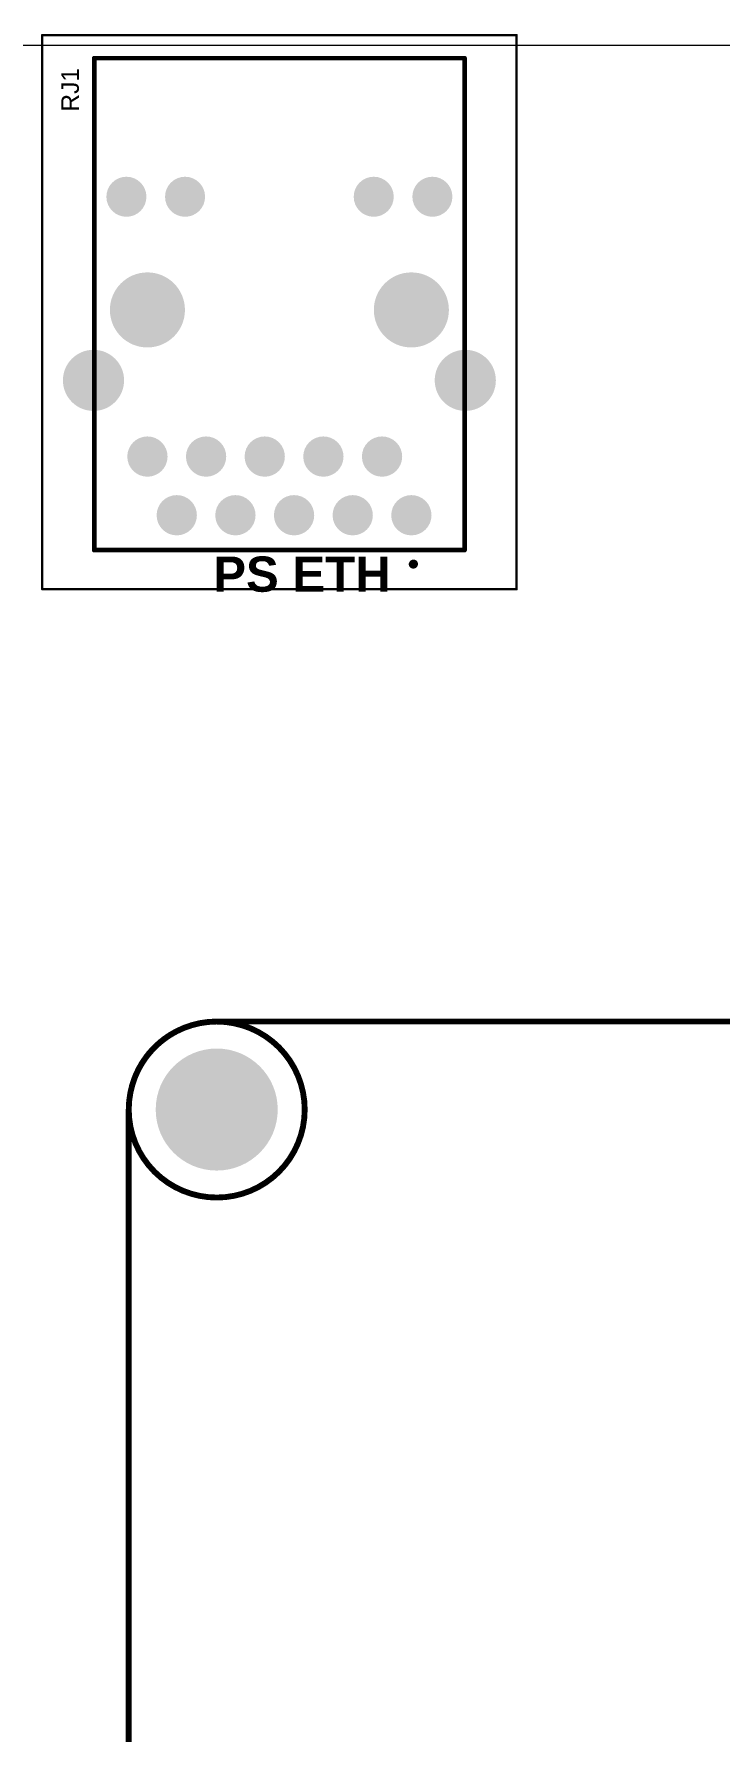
# Model space of a CAD drawing. Header units: inches. Extents: x -7 to 179, y 0 to 152.
# Drawn here: x 46.1 to 75.8, y 78.9 to 152.4 of the extents above; entities that cross this region are included whole.
import ezdxf

# ---------------------------------------------------------------- set-up
doc = ezdxf.new("R2010")
doc.units = ezdxf.units.IN
for name, color, linetype in [('BOT', 5, 'Continuous'), ('Bottom Solder', 6, 'Continuous'), ('Keep-Out Layer', 6, 'Continuous'), ('Mechanical 13', 56, 'Continuous'), ('Mechanical 15', 56, 'Continuous'), ('Multi-Layer', 9, 'Continuous'), ('Pad Holes', 156, 'Continuous'), ('TOP', 1, 'Continuous'), ('Top Overlay', 2, 'Continuous'), ('Top Solder', 216, 'Continuous')]:
    doc.layers.add(name, color=color, linetype=linetype)
doc.styles.add('Arial', font='', dxfattribs={"height": 0.2})
doc.styles.add('Arial_Bold', font='', dxfattribs={"height": 0.2})
doc.styles.get('Arial').set_extended_font_data('Arial')
doc.styles.get('Arial_Bold').set_extended_font_data('Arial', bold=True)

msp = doc.modelspace()

# ---------------------------------------------------------------- hatches: boundary and pattern name
at = {"layer": 'BOT'}
h = msp.add_hatch(color=5, dxfattribs=at)
edge = h.paths.add_edge_path()
edge.add_arc((50.14, 145.339), 0.765, 0, 360)
h = msp.add_hatch(color=5, dxfattribs=at)
edge = h.paths.add_edge_path()
edge.add_arc((52.68, 145.339), 0.765, 0, 360)
h = msp.add_hatch(color=5, dxfattribs=at)
edge = h.paths.add_edge_path()
edge.add_arc((60.85, 145.339), 0.765, 0, 360)
h = msp.add_hatch(color=5, dxfattribs=at)
edge = h.paths.add_edge_path()
edge.add_arc((63.39, 145.339), 0.765, 0, 360)
h = msp.add_hatch(color=5, dxfattribs=at)
edge = h.paths.add_edge_path()
edge.add_arc((51.05, 140.439), 0.813, 0, 360)
h = msp.add_hatch(color=5, dxfattribs=at)
edge = h.paths.add_edge_path()
edge.add_arc((62.48, 140.439), 0.813, 0, 360)
h = msp.add_hatch(color=5, dxfattribs=at)
edge = h.paths.add_edge_path()
edge.add_arc((48.715, 137.389), 1.222, 0, 360)
h = msp.add_hatch(color=5, dxfattribs=at)
edge = h.paths.add_edge_path()
edge.add_arc((64.815, 137.389), 1.222, 0, 360)
h = msp.add_hatch(color=5, dxfattribs=at)
edge = h.paths.add_edge_path()
edge.add_arc((51.05, 134.089), 0.77, 0, 360)
h = msp.add_hatch(color=5, dxfattribs=at)
edge = h.paths.add_edge_path()
edge.add_arc((53.59, 134.089), 0.77, 0, 360)
h = msp.add_hatch(color=5, dxfattribs=at)
edge = h.paths.add_edge_path()
edge.add_arc((56.13, 134.089), 0.77, 0, 360)
h = msp.add_hatch(color=5, dxfattribs=at)
edge = h.paths.add_edge_path()
edge.add_arc((58.67, 134.089), 0.77, 0, 360)
h = msp.add_hatch(color=5, dxfattribs=at)
edge = h.paths.add_edge_path()
edge.add_arc((61.21, 134.089), 0.77, 0, 360)
h = msp.add_hatch(color=5, dxfattribs=at)
edge = h.paths.add_edge_path()
edge.add_arc((52.32, 131.549), 0.77, 0, 360)
h = msp.add_hatch(color=5, dxfattribs=at)
edge = h.paths.add_edge_path()
edge.add_arc((54.86, 131.549), 0.77, 0, 360)
h = msp.add_hatch(color=5, dxfattribs=at)
edge = h.paths.add_edge_path()
edge.add_arc((57.4, 131.549), 0.77, 0, 360)
h = msp.add_hatch(color=5, dxfattribs=at)
edge = h.paths.add_edge_path()
edge.add_arc((59.94, 131.549), 0.77, 0, 360)
h = msp.add_hatch(color=5, dxfattribs=at)
edge = h.paths.add_edge_path()
edge.add_arc((62.48, 131.549), 0.77, 0, 360)
h = msp.add_hatch(color=5, dxfattribs=at)
edge = h.paths.add_edge_path()
edge.add_arc((54.051, 105.816), 2.54, 0, 360)
at = {"layer": 'Bottom Solder'}
h = msp.add_hatch(color=6, dxfattribs=at)
edge = h.paths.add_edge_path()
edge.add_arc((50.14, 145.339), 0.867, 0, 360)
h = msp.add_hatch(color=6, dxfattribs=at)
edge = h.paths.add_edge_path()
edge.add_arc((52.68, 145.339), 0.867, 0, 360)
h = msp.add_hatch(color=6, dxfattribs=at)
edge = h.paths.add_edge_path()
edge.add_arc((60.85, 145.339), 0.867, 0, 360)
h = msp.add_hatch(color=6, dxfattribs=at)
edge = h.paths.add_edge_path()
edge.add_arc((63.39, 145.339), 0.867, 0, 360)
h = msp.add_hatch(color=6, dxfattribs=at)
edge = h.paths.add_edge_path()
edge.add_arc((51.05, 140.439), 0.914, 0, 360)
h = msp.add_hatch(color=6, dxfattribs=at)
edge = h.paths.add_edge_path()
edge.add_arc((62.48, 140.439), 0.914, 0, 360)
h = msp.add_hatch(color=6, dxfattribs=at)
edge = h.paths.add_edge_path()
edge.add_arc((48.715, 137.389), 1.324, 0, 360)
h = msp.add_hatch(color=6, dxfattribs=at)
edge = h.paths.add_edge_path()
edge.add_arc((64.815, 137.389), 1.324, 0, 360)
h = msp.add_hatch(color=6, dxfattribs=at)
edge = h.paths.add_edge_path()
edge.add_arc((51.05, 134.089), 0.872, 0, 360)
h = msp.add_hatch(color=6, dxfattribs=at)
edge = h.paths.add_edge_path()
edge.add_arc((53.59, 134.089), 0.872, 0, 360)
h = msp.add_hatch(color=6, dxfattribs=at)
edge = h.paths.add_edge_path()
edge.add_arc((56.13, 134.089), 0.872, 0, 360)
h = msp.add_hatch(color=6, dxfattribs=at)
edge = h.paths.add_edge_path()
edge.add_arc((58.67, 134.089), 0.872, 0, 360)
h = msp.add_hatch(color=6, dxfattribs=at)
edge = h.paths.add_edge_path()
edge.add_arc((61.21, 134.089), 0.872, 0, 360)
h = msp.add_hatch(color=6, dxfattribs=at)
edge = h.paths.add_edge_path()
edge.add_arc((52.32, 131.549), 0.872, 0, 360)
h = msp.add_hatch(color=6, dxfattribs=at)
edge = h.paths.add_edge_path()
edge.add_arc((54.86, 131.549), 0.872, 0, 360)
h = msp.add_hatch(color=6, dxfattribs=at)
edge = h.paths.add_edge_path()
edge.add_arc((57.4, 131.549), 0.872, 0, 360)
h = msp.add_hatch(color=6, dxfattribs=at)
edge = h.paths.add_edge_path()
edge.add_arc((59.94, 131.549), 0.872, 0, 360)
h = msp.add_hatch(color=6, dxfattribs=at)
edge = h.paths.add_edge_path()
edge.add_arc((62.48, 131.549), 0.872, 0, 360)
h = msp.add_hatch(color=6, dxfattribs=at)
edge = h.paths.add_edge_path()
edge.add_arc((54.051, 105.816), 2.642, 0, 360)
at = {"layer": 'Multi-Layer'}
h = msp.add_hatch(color=9, dxfattribs=at)
edge = h.paths.add_edge_path()
edge.add_arc((50.14, 145.339), 0.765, 0, 360)
h = msp.add_hatch(color=9, dxfattribs=at)
edge = h.paths.add_edge_path()
edge.add_arc((52.68, 145.339), 0.765, 0, 360)
h = msp.add_hatch(color=9, dxfattribs=at)
edge = h.paths.add_edge_path()
edge.add_arc((60.85, 145.339), 0.765, 0, 360)
h = msp.add_hatch(color=9, dxfattribs=at)
edge = h.paths.add_edge_path()
edge.add_arc((63.39, 145.339), 0.765, 0, 360)
h = msp.add_hatch(color=9, dxfattribs=at)
edge = h.paths.add_edge_path()
edge.add_arc((51.05, 140.439), 0.813, 0, 360)
h = msp.add_hatch(color=9, dxfattribs=at)
edge = h.paths.add_edge_path()
edge.add_arc((62.48, 140.439), 0.813, 0, 360)
h = msp.add_hatch(color=9, dxfattribs=at)
edge = h.paths.add_edge_path()
edge.add_arc((48.715, 137.389), 1.222, 0, 360)
h = msp.add_hatch(color=9, dxfattribs=at)
edge = h.paths.add_edge_path()
edge.add_arc((64.815, 137.389), 1.222, 0, 360)
h = msp.add_hatch(color=9, dxfattribs=at)
edge = h.paths.add_edge_path()
edge.add_arc((51.05, 134.089), 0.77, 0, 360)
h = msp.add_hatch(color=9, dxfattribs=at)
edge = h.paths.add_edge_path()
edge.add_arc((53.59, 134.089), 0.77, 0, 360)
h = msp.add_hatch(color=9, dxfattribs=at)
edge = h.paths.add_edge_path()
edge.add_arc((56.13, 134.089), 0.77, 0, 360)
h = msp.add_hatch(color=9, dxfattribs=at)
edge = h.paths.add_edge_path()
edge.add_arc((58.67, 134.089), 0.77, 0, 360)
h = msp.add_hatch(color=9, dxfattribs=at)
edge = h.paths.add_edge_path()
edge.add_arc((61.21, 134.089), 0.77, 0, 360)
h = msp.add_hatch(color=9, dxfattribs=at)
edge = h.paths.add_edge_path()
edge.add_arc((52.32, 131.549), 0.77, 0, 360)
h = msp.add_hatch(color=9, dxfattribs=at)
edge = h.paths.add_edge_path()
edge.add_arc((54.86, 131.549), 0.77, 0, 360)
h = msp.add_hatch(color=9, dxfattribs=at)
edge = h.paths.add_edge_path()
edge.add_arc((57.4, 131.549), 0.77, 0, 360)
h = msp.add_hatch(color=9, dxfattribs=at)
edge = h.paths.add_edge_path()
edge.add_arc((59.94, 131.549), 0.77, 0, 360)
h = msp.add_hatch(color=9, dxfattribs=at)
edge = h.paths.add_edge_path()
edge.add_arc((62.48, 131.549), 0.77, 0, 360)
h = msp.add_hatch(color=9, dxfattribs=at)
edge = h.paths.add_edge_path()
edge.add_arc((54.051, 105.816), 2.54, 0, 360)
at = {"layer": 'Pad Holes'}
h = msp.add_hatch(color=7, dxfattribs=at)
edge = h.paths.add_edge_path()
edge.add_arc((50.14, 145.339), 0.51, 0, 360)
h = msp.add_hatch(color=7, dxfattribs=at)
edge = h.paths.add_edge_path()
edge.add_arc((52.68, 145.339), 0.51, 0, 360)
h = msp.add_hatch(color=7, dxfattribs=at)
edge = h.paths.add_edge_path()
edge.add_arc((60.85, 145.339), 0.51, 0, 360)
h = msp.add_hatch(color=7, dxfattribs=at)
edge = h.paths.add_edge_path()
edge.add_arc((63.39, 145.339), 0.51, 0, 360)
h = msp.add_hatch(color=7, dxfattribs=at)
edge = h.paths.add_edge_path()
edge.add_arc((51.05, 140.439), 1.625, 0, 360)
h = msp.add_hatch(color=7, dxfattribs=at)
edge = h.paths.add_edge_path()
edge.add_arc((62.48, 140.439), 1.625, 0, 360)
h = msp.add_hatch(color=7, dxfattribs=at)
edge = h.paths.add_edge_path()
edge.add_arc((48.715, 137.389), 0.815, 0, 360)
h = msp.add_hatch(color=7, dxfattribs=at)
edge = h.paths.add_edge_path()
edge.add_arc((64.815, 137.389), 0.815, 0, 360)
h = msp.add_hatch(color=7, dxfattribs=at)
edge = h.paths.add_edge_path()
edge.add_arc((51.05, 134.089), 0.495, 0, 360)
h = msp.add_hatch(color=7, dxfattribs=at)
edge = h.paths.add_edge_path()
edge.add_arc((53.59, 134.089), 0.495, 0, 360)
h = msp.add_hatch(color=7, dxfattribs=at)
edge = h.paths.add_edge_path()
edge.add_arc((56.13, 134.089), 0.495, 0, 360)
h = msp.add_hatch(color=7, dxfattribs=at)
edge = h.paths.add_edge_path()
edge.add_arc((58.67, 134.089), 0.495, 0, 360)
h = msp.add_hatch(color=7, dxfattribs=at)
edge = h.paths.add_edge_path()
edge.add_arc((61.21, 134.089), 0.495, 0, 360)
h = msp.add_hatch(color=7, dxfattribs=at)
edge = h.paths.add_edge_path()
edge.add_arc((52.32, 131.549), 0.495, 0, 360)
h = msp.add_hatch(color=7, dxfattribs=at)
edge = h.paths.add_edge_path()
edge.add_arc((54.86, 131.549), 0.495, 0, 360)
h = msp.add_hatch(color=7, dxfattribs=at)
edge = h.paths.add_edge_path()
edge.add_arc((57.4, 131.549), 0.495, 0, 360)
h = msp.add_hatch(color=7, dxfattribs=at)
edge = h.paths.add_edge_path()
edge.add_arc((59.94, 131.549), 0.495, 0, 360)
h = msp.add_hatch(color=7, dxfattribs=at)
edge = h.paths.add_edge_path()
edge.add_arc((62.48, 131.549), 0.495, 0, 360)
h = msp.add_hatch(color=7, dxfattribs=at)
edge = h.paths.add_edge_path()
edge.add_arc((54.051, 105.816), 1.587, 0, 360)
at = {"layer": 'TOP'}
h = msp.add_hatch(color=1, dxfattribs=at)
edge = h.paths.add_edge_path()
edge.add_arc((50.14, 145.339), 0.765, 0, 360)
h = msp.add_hatch(color=1, dxfattribs=at)
edge = h.paths.add_edge_path()
edge.add_arc((52.68, 145.339), 0.765, 0, 360)
h = msp.add_hatch(color=1, dxfattribs=at)
edge = h.paths.add_edge_path()
edge.add_arc((60.85, 145.339), 0.765, 0, 360)
h = msp.add_hatch(color=1, dxfattribs=at)
edge = h.paths.add_edge_path()
edge.add_arc((63.39, 145.339), 0.765, 0, 360)
h = msp.add_hatch(color=1, dxfattribs=at)
edge = h.paths.add_edge_path()
edge.add_arc((51.05, 140.439), 0.813, 0, 360)
h = msp.add_hatch(color=1, dxfattribs=at)
edge = h.paths.add_edge_path()
edge.add_arc((62.48, 140.439), 0.813, 0, 360)
h = msp.add_hatch(color=1, dxfattribs=at)
edge = h.paths.add_edge_path()
edge.add_arc((48.715, 137.389), 1.222, 0, 360)
h = msp.add_hatch(color=1, dxfattribs=at)
edge = h.paths.add_edge_path()
edge.add_arc((64.815, 137.389), 1.222, 0, 360)
h = msp.add_hatch(color=1, dxfattribs=at)
edge = h.paths.add_edge_path()
edge.add_arc((51.05, 134.089), 0.77, 0, 360)
h = msp.add_hatch(color=1, dxfattribs=at)
edge = h.paths.add_edge_path()
edge.add_arc((53.59, 134.089), 0.77, 0, 360)
h = msp.add_hatch(color=1, dxfattribs=at)
edge = h.paths.add_edge_path()
edge.add_arc((56.13, 134.089), 0.77, 0, 360)
h = msp.add_hatch(color=1, dxfattribs=at)
edge = h.paths.add_edge_path()
edge.add_arc((58.67, 134.089), 0.77, 0, 360)
h = msp.add_hatch(color=1, dxfattribs=at)
edge = h.paths.add_edge_path()
edge.add_arc((61.21, 134.089), 0.77, 0, 360)
h = msp.add_hatch(color=1, dxfattribs=at)
edge = h.paths.add_edge_path()
edge.add_arc((52.32, 131.549), 0.77, 0, 360)
h = msp.add_hatch(color=1, dxfattribs=at)
edge = h.paths.add_edge_path()
edge.add_arc((54.86, 131.549), 0.77, 0, 360)
h = msp.add_hatch(color=1, dxfattribs=at)
edge = h.paths.add_edge_path()
edge.add_arc((57.4, 131.549), 0.77, 0, 360)
h = msp.add_hatch(color=1, dxfattribs=at)
edge = h.paths.add_edge_path()
edge.add_arc((59.94, 131.549), 0.77, 0, 360)
h = msp.add_hatch(color=1, dxfattribs=at)
edge = h.paths.add_edge_path()
edge.add_arc((62.48, 131.549), 0.77, 0, 360)
h = msp.add_hatch(color=1, dxfattribs=at)
edge = h.paths.add_edge_path()
edge.add_arc((54.051, 105.816), 2.54, 0, 360)
at = {"layer": 'Top Solder'}
h = msp.add_hatch(color=216, dxfattribs=at)
edge = h.paths.add_edge_path()
edge.add_arc((50.14, 145.339), 0.867, 0, 360)
h = msp.add_hatch(color=216, dxfattribs=at)
edge = h.paths.add_edge_path()
edge.add_arc((52.68, 145.339), 0.867, 0, 360)
h = msp.add_hatch(color=216, dxfattribs=at)
edge = h.paths.add_edge_path()
edge.add_arc((60.85, 145.339), 0.867, 0, 360)
h = msp.add_hatch(color=216, dxfattribs=at)
edge = h.paths.add_edge_path()
edge.add_arc((63.39, 145.339), 0.867, 0, 360)
h = msp.add_hatch(color=216, dxfattribs=at)
edge = h.paths.add_edge_path()
edge.add_arc((51.05, 140.439), 0.914, 0, 360)
h = msp.add_hatch(color=216, dxfattribs=at)
edge = h.paths.add_edge_path()
edge.add_arc((62.48, 140.439), 0.914, 0, 360)
h = msp.add_hatch(color=216, dxfattribs=at)
edge = h.paths.add_edge_path()
edge.add_arc((48.715, 137.389), 1.324, 0, 360)
h = msp.add_hatch(color=216, dxfattribs=at)
edge = h.paths.add_edge_path()
edge.add_arc((64.815, 137.389), 1.324, 0, 360)
h = msp.add_hatch(color=216, dxfattribs=at)
edge = h.paths.add_edge_path()
edge.add_arc((51.05, 134.089), 0.872, 0, 360)
h = msp.add_hatch(color=216, dxfattribs=at)
edge = h.paths.add_edge_path()
edge.add_arc((53.59, 134.089), 0.872, 0, 360)
h = msp.add_hatch(color=216, dxfattribs=at)
edge = h.paths.add_edge_path()
edge.add_arc((56.13, 134.089), 0.872, 0, 360)
h = msp.add_hatch(color=216, dxfattribs=at)
edge = h.paths.add_edge_path()
edge.add_arc((58.67, 134.089), 0.872, 0, 360)
h = msp.add_hatch(color=216, dxfattribs=at)
edge = h.paths.add_edge_path()
edge.add_arc((61.21, 134.089), 0.872, 0, 360)
h = msp.add_hatch(color=216, dxfattribs=at)
edge = h.paths.add_edge_path()
edge.add_arc((52.32, 131.549), 0.872, 0, 360)
h = msp.add_hatch(color=216, dxfattribs=at)
edge = h.paths.add_edge_path()
edge.add_arc((54.86, 131.549), 0.872, 0, 360)
h = msp.add_hatch(color=216, dxfattribs=at)
edge = h.paths.add_edge_path()
edge.add_arc((57.4, 131.549), 0.872, 0, 360)
h = msp.add_hatch(color=216, dxfattribs=at)
edge = h.paths.add_edge_path()
edge.add_arc((59.94, 131.549), 0.872, 0, 360)
h = msp.add_hatch(color=216, dxfattribs=at)
edge = h.paths.add_edge_path()
edge.add_arc((62.48, 131.549), 0.872, 0, 360)
h = msp.add_hatch(color=216, dxfattribs=at)
edge = h.paths.add_edge_path()
edge.add_arc((54.051, 105.816), 2.642, 0, 360)

# ---------------------------------------------------------------- linework, layer by layer
at = {"layer": 'Keep-Out Layer'}
msp.add_lwpolyline([(5.08, 151.892, 0.0508, 0.0508, 0), (173.482, 151.892, 0.0508, 0.0508, 0)], format="xyseb", dxfattribs=at)
at = {"layer": 'Mechanical 13'}
for points in [[(48.745, 130.039, 0.2, 0.2, 0), (48.745, 151.339, 0.2, 0.2, 0)], [(48.745, 151.339, 0.2, 0.2, 0), (64.785, 151.339, 0.2, 0.2, 0)], [(64.785, 130.039, 0.2, 0.2, 0), (64.785, 151.339, 0.2, 0.2, 0)], [(48.745, 130.039, 0.2, 0.2, 0), (64.785, 130.039, 0.2, 0.2, 0)]]:
    msp.add_lwpolyline(points, format="xyseb", dxfattribs=at)
for points in [[(48.695, 151.339, 0.1, 0.1, 1), (48.795, 151.339, 0.1, 0.1, 1)], [(48.695, 151.339, 0.1, 0.1, 1), (48.795, 151.339, 0.1, 0.1, 1)], [(64.735, 151.339, 0.1, 0.1, 1), (64.835, 151.339, 0.1, 0.1, 1)], [(64.735, 151.339, 0.1, 0.1, 1), (64.835, 151.339, 0.1, 0.1, 1)], [(48.695, 130.039, 0.1, 0.1, 1), (48.795, 130.039, 0.1, 0.1, 1)], [(48.695, 130.039, 0.1, 0.1, 1), (48.795, 130.039, 0.1, 0.1, 1)], [(64.735, 130.039, 0.1, 0.1, 1), (64.835, 130.039, 0.1, 0.1, 1)], [(64.735, 130.039, 0.1, 0.1, 1), (64.835, 130.039, 0.1, 0.1, 1)]]:
    msp.add_lwpolyline(points, format="xyseb", close=True, dxfattribs=at)
at = {"layer": 'Mechanical 15'}
for points in [[(46.492, 128.347, 0.1, 0.1, 0), (46.492, 152.339, 0.1, 0.1, 0)], [(46.492, 152.339, 0.1, 0.1, 0), (67.038, 152.339, 0.1, 0.1, 0)], [(67.038, 128.347, 0.1, 0.1, 0), (67.038, 152.339, 0.1, 0.1, 0)], [(46.492, 128.347, 0.1, 0.1, 0), (67.038, 128.347, 0.1, 0.1, 0)]]:
    msp.add_lwpolyline(points, format="xyseb", dxfattribs=at)
for points in [[(46.467, 152.339, 0.05, 0.05, 1), (46.517, 152.339, 0.05, 0.05, 1)], [(46.467, 152.339, 0.05, 0.05, 1), (46.517, 152.339, 0.05, 0.05, 1)], [(67.013, 152.339, 0.05, 0.05, 1), (67.063, 152.339, 0.05, 0.05, 1)], [(67.013, 152.339, 0.05, 0.05, 1), (67.063, 152.339, 0.05, 0.05, 1)], [(46.467, 128.347, 0.05, 0.05, 1), (46.517, 128.347, 0.05, 0.05, 1)], [(46.467, 128.347, 0.05, 0.05, 1), (46.517, 128.347, 0.05, 0.05, 1)], [(67.013, 128.347, 0.05, 0.05, 1), (67.063, 128.347, 0.05, 0.05, 1)], [(67.013, 128.347, 0.05, 0.05, 1), (67.063, 128.347, 0.05, 0.05, 1)]]:
    msp.add_lwpolyline(points, format="xyseb", close=True, dxfattribs=at)
at = {"layer": 'Top Overlay'}
for points in [[(48.745, 151.339, 0.1, 0.1, 0), (64.785, 151.339, 0.1, 0.1, 0)], [(48.745, 139.339, 0.1, 0.1, 0), (48.745, 151.339, 0.1, 0.1, 0)], [(64.785, 139.339, 0.1, 0.1, 0), (64.785, 151.339, 0.1, 0.1, 0)], [(48.742, 130.039, 0.1, 0.1, 0), (48.742, 135.639, 0.1, 0.1, 0)], [(64.765, 130.039, 0.1, 0.1, 0), (64.815, 135.639, 0.1, 0.1, 0)], [(48.742, 130.039, 0.1, 0.1, 0), (64.765, 130.039, 0.1, 0.1, 0)], [(62.665, 129.439, 0.2, 0.2, -1), (62.465, 129.439, 0.2, 0.2, 0)], [(62.48, 129.439, 0.2, 0.2, -1), (62.665, 129.439, 0.2, 0.2, 0)], [(50.241, 105.816, 0.254, 0.254, -0.414214), (54.051, 109.626, 0.254, 0.254, 0)], [(54.051, 109.626, 0.254, 0.254, 0), (131.521, 109.626, 0.254, 0.254, 0)], [(50.241, 71.73, 0.254, 0.254, 0), (50.241, 105.816, 0.254, 0.254, 0)]]:
    msp.add_lwpolyline(points, format="xyseb", dxfattribs=at)
for points in [[(48.72, 151.339, 0.05, 0.05, 1), (48.77, 151.339, 0.05, 0.05, 1)], [(48.72, 151.339, 0.05, 0.05, 1), (48.77, 151.339, 0.05, 0.05, 1)], [(64.76, 151.339, 0.05, 0.05, 1), (64.81, 151.339, 0.05, 0.05, 1)], [(64.76, 151.339, 0.05, 0.05, 1), (64.81, 151.339, 0.05, 0.05, 1)], [(48.72, 139.339, 0.05, 0.05, 1), (48.77, 139.339, 0.05, 0.05, 1)], [(64.76, 139.339, 0.05, 0.05, 1), (64.81, 139.339, 0.05, 0.05, 1)], [(48.717, 135.639, 0.05, 0.05, 1), (48.767, 135.639, 0.05, 0.05, 1)], [(64.79, 135.639, 0.05, 0.05, 1), (64.84, 135.639, 0.05, 0.05, 1)], [(48.717, 130.039, 0.05, 0.05, 1), (48.767, 130.039, 0.05, 0.05, 1)], [(48.717, 130.039, 0.05, 0.05, 1), (48.767, 130.039, 0.05, 0.05, 1)], [(64.74, 130.039, 0.05, 0.05, 1), (64.79, 130.039, 0.05, 0.05, 1)], [(64.74, 130.039, 0.05, 0.05, 1), (64.79, 130.039, 0.05, 0.05, 1)], [(62.415, 129.439, 0.1, 0.1, 1), (62.515, 129.439, 0.1, 0.1, 1)], [(62.43, 129.439, 0.1, 0.1, 1), (62.53, 129.439, 0.1, 0.1, 1)], [(62.615, 129.439, 0.1, 0.1, 1), (62.715, 129.439, 0.1, 0.1, 1)], [(62.615, 129.439, 0.1, 0.1, 1), (62.715, 129.439, 0.1, 0.1, 1)], [(57.861, 105.816, 0.254, 0.254, 1), (50.241, 105.816, 0.254, 0.254, 1)], [(53.988, 109.626, 0.127, 0.127, 1), (54.115, 109.626, 0.127, 0.127, 1)], [(53.988, 109.626, 0.127, 0.127, 1), (54.115, 109.626, 0.127, 0.127, 1)], [(50.178, 105.816, 0.127, 0.127, 1), (50.305, 105.816, 0.127, 0.127, 1)], [(50.178, 105.816, 0.127, 0.127, 1), (50.305, 105.816, 0.127, 0.127, 1)], [(50.178, 105.816, 0.127, 0.127, 1), (50.305, 105.816, 0.127, 0.127, 1)], [(57.798, 105.816, 0.127, 0.127, 1), (57.925, 105.816, 0.127, 0.127, 1)]]:
    msp.add_lwpolyline(points, format="xyseb", close=True, dxfattribs=at)

# ---------------------------------------------------------------- texts
for s, height, rotation, style, p in [('RJ1', 0.762, 90, 'Arial', (48.082, 149.022)), ('PS ETH', 1.524, 360, 'Arial_Bold', (53.899, 128.237))]:
    msp.add_text(s, height=height, rotation=rotation, dxfattribs=dict(at, style=style)).set_placement(p)

doc.saveas('drawing.dxf')
